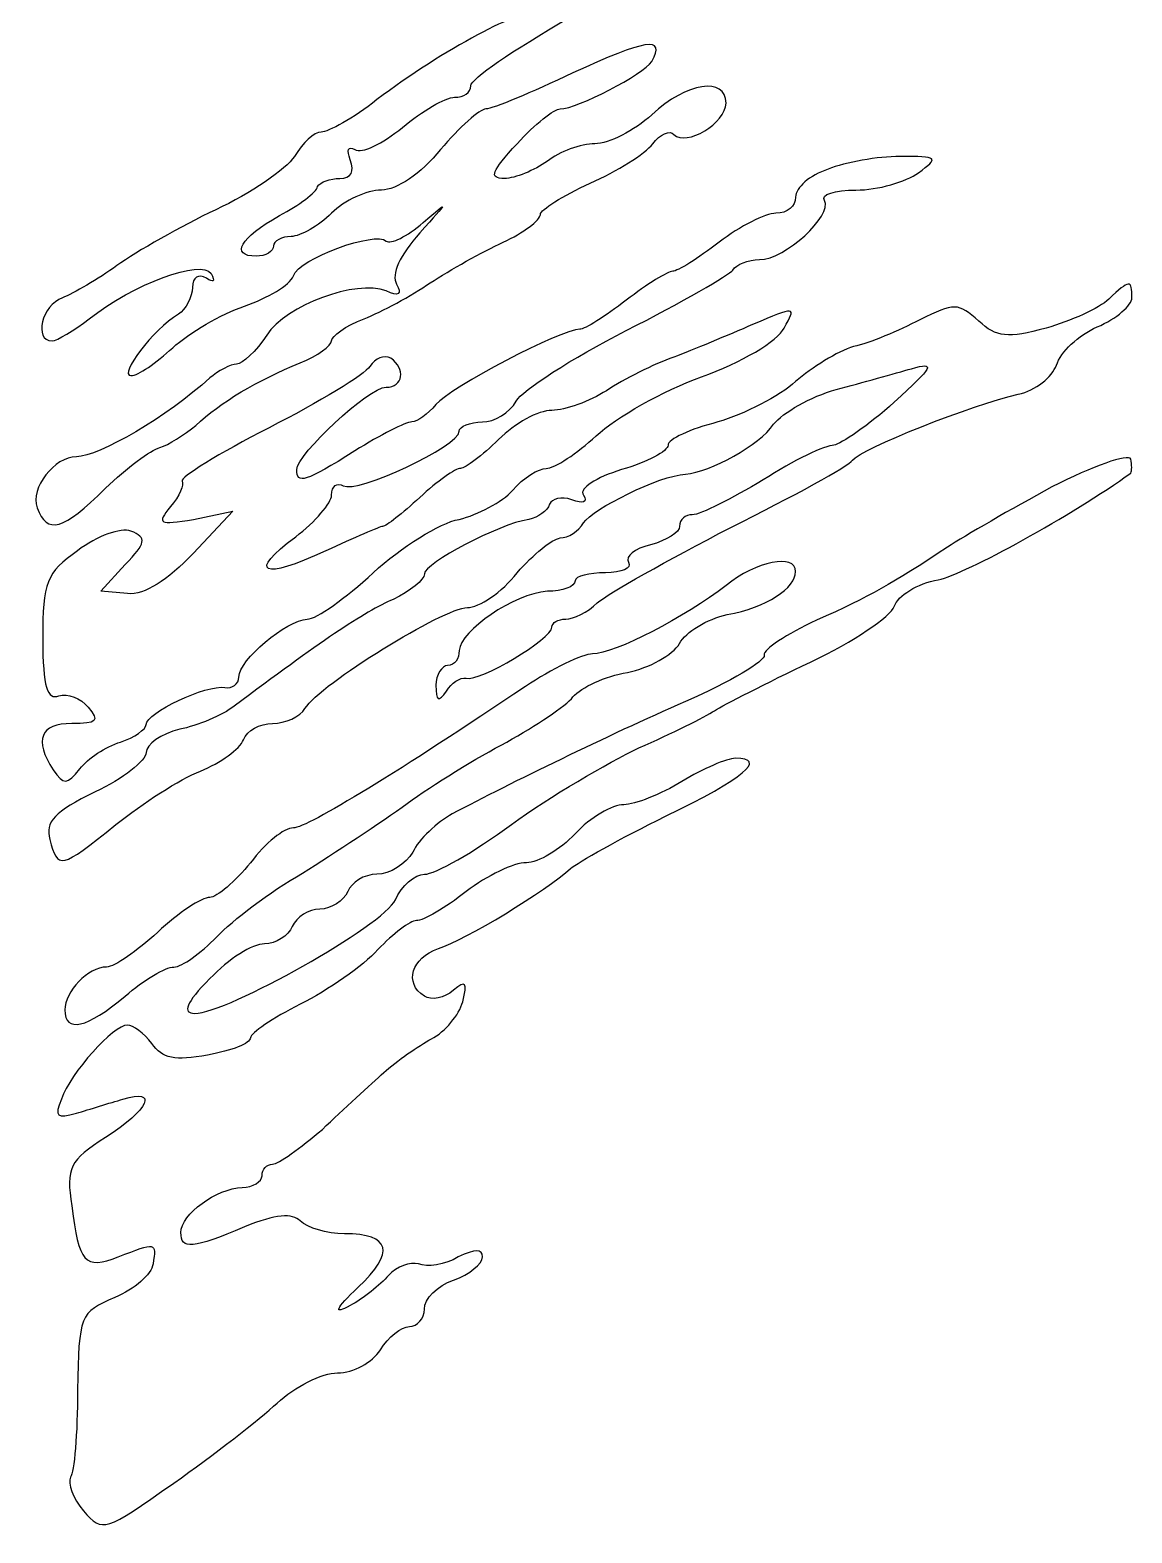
# Model space of a CAD drawing. Extents: x 0 to 69.4, y 0 to 30.3.
# Drawn here: x 67.691 to 69.34, y 7.537 to 9.787 of the extents above; entities that cross this region are included whole.
import ezdxf

# ---------------------------------------------------------------- set-up
doc = ezdxf.new("R2010")
doc.units = 0
doc.header["$MEASUREMENT"] = 0
doc.layers.get('0').update_dxf_attribs({"linetype": 'CONTINUOUS'})

msp = doc.modelspace()

# ---------------------------------------------------------------- linework, layer by layer
at = {"color": 0, "linetype": 'CONTINUOUS'}
for p, q in [((68.885, 9.57878), (68.885, 9.57878)), ((69.305, 9.38433), (69.305, 9.38433)), ((69.22, 9.10314), (69.22, 9.10314)), ((67.9354, 9.05453), (67.9944, 9.06668)), ((67.9944, 9.06668), (67.9354, 9.00418)), ((67.7965, 8.94689), (67.8331, 8.98682)), ((68.7322, 8.95557), (68.7322, 8.95557)), ((67.8365, 8.94342), (67.7965, 8.94689)), ((68.6663, 8.66222), (68.6663, 8.66222))]:
    msp.add_line(p, q, dxfattribs=at)
for points in [[(68.3503, 9.70378), (68.3503, 9.72456), (68.5985, 9.87039), (68.7808, 9.95546)], [(68.4493, 9.81136), (68.4319, 9.82351), (68.3086, 9.75754), (68.2097, 9.68294)], [(68.6211, 9.74018), (68.6436, 9.77838), (68.6107, 9.77317), (68.5031, 9.72282)], [(68.5031, 9.72282), (68.4406, 9.69336), (68.3833, 9.66906), (68.3729, 9.66906)], [(68.484, 9.66906), (68.51, 9.66906), (68.6089, 9.72108), (68.6211, 9.74018)], [(68.326, 9.68642), (68.3399, 9.68642), (68.3503, 9.69336), (68.3503, 9.70378)], [(68.7322, 9.67774), (68.7322, 9.71761), (68.6732, 9.70893), (68.6211, 9.66038)], [(68.2097, 9.68294), (68.175, 9.65517), (68.1368, 9.63433), (68.1264, 9.63433)], [(68.2479, 9.64128), (68.2774, 9.66558), (68.3121, 9.68642), (68.326, 9.68642)], [(68.654, 9.63086), (68.6732, 9.61176), (68.7322, 9.64822), (68.7322, 9.67774)], [(68.3729, 9.66906), (68.3642, 9.66906), (68.3329, 9.64128), (68.3051, 9.60829)], [(68.4197, 9.61697), (68.4458, 9.64649), (68.4753, 9.66906), (68.484, 9.66906)], [(68.6211, 9.66038), (68.595, 9.63607), (68.5568, 9.61697), (68.536, 9.61697)], [(68.1264, 9.63433), (68.116, 9.63433), (68.0986, 9.61871), (68.0864, 9.59788)], [(68.1767, 9.60829), (68.1871, 9.60135), (68.2183, 9.61697), (68.2479, 9.64128)], [(68.6228, 9.61697), (68.6332, 9.63086), (68.6489, 9.63781), (68.654, 9.63086)], [(68.1697, 9.59267), (68.1646, 9.60829), (68.1663, 9.6135), (68.1767, 9.60829)], [(68.3051, 9.60829), (68.2757, 9.57183), (68.2392, 9.54753), (68.2167, 9.54753)], [(68.4007, 9.56489), (68.3764, 9.56489), (68.3815, 9.57531), (68.4197, 9.61697)], [(68.536, 9.61697), (68.5153, 9.61697), (68.4822, 9.60482), (68.4649, 9.59093)], [(68.529, 9.55794), (68.569, 9.57531), (68.6107, 9.60135), (68.6228, 9.61697)], [(68.0864, 9.59788), (68.0743, 9.57878), (68.0206, 9.54232), (67.9685, 9.51801)], [(68.1542, 9.56489), (68.1715, 9.56489), (68.1767, 9.57531), (68.1697, 9.59267)], [(68.4649, 9.59093), (68.4458, 9.57704), (68.4163, 9.56489), (68.4007, 9.56489)], [(68.9926, 9.59788), (68.9596, 9.59788), (68.911, 9.58919), (68.885, 9.57878)], [(69.0203, 9.57357), (69.0515, 9.59614), (69.0499, 9.59788), (68.9926, 9.59788)], [(68.1211, 9.55274), (68.1246, 9.55968), (68.1403, 9.56489), (68.1542, 9.56489)], [(68.885, 9.57878), (68.8572, 9.5701), (68.8364, 9.551), (68.8364, 9.53711)], [(68.9267, 9.54753), (68.9596, 9.54753), (69.0012, 9.55968), (69.0203, 9.57357)], [(68.0639, 9.50933), (68.0933, 9.52496), (68.1194, 9.54406), (68.1211, 9.55274)], [(68.2167, 9.54753), (68.194, 9.54753), (68.1611, 9.5319), (68.1419, 9.51281)], [(68.4544, 9.51107), (68.4544, 9.51801), (68.4875, 9.53885), (68.529, 9.55794)], [(68.8797, 9.5319), (68.8728, 9.54058), (68.8954, 9.54753), (68.9267, 9.54753)], [(67.9685, 9.51801), (67.9164, 9.49371), (67.8504, 9.45551), (67.8208, 9.43468)], [(68.2792, 9.49892), (68.319, 9.53364), (68.3174, 9.5319), (68.2739, 9.48329)], [(68.7825, 9.44336), (68.8207, 9.44336), (68.8919, 9.50933), (68.8797, 9.5319)], [(68.8364, 9.53711), (68.8364, 9.52322), (68.8242, 9.51281), (68.8068, 9.51281)], [(68.0292, 9.44857), (67.9893, 9.44857), (68.0049, 9.47635), (68.0639, 9.50933)], [(68.1419, 9.51281), (68.1229, 9.49371), (68.0951, 9.47808), (68.0813, 9.47808)], [(68.2236, 9.47114), (68.2306, 9.46593), (68.2549, 9.47808), (68.2792, 9.49892)], [(68.3989, 9.4694), (68.4285, 9.48329), (68.4544, 9.50239), (68.4544, 9.51107)], [(68.8068, 9.51281), (68.7913, 9.51281), (68.7531, 9.49371), (68.7218, 9.4694)], [(68.0813, 9.47808), (68.0674, 9.47808), (68.0551, 9.47114), (68.0551, 9.46419)], [(68.0847, 9.41906), (68.0933, 9.4451), (68.2079, 9.48676), (68.2236, 9.47114)], [(68.2739, 9.48329), (68.2444, 9.45031), (68.2306, 9.42079), (68.2392, 9.4069)], [(68.0551, 9.46419), (68.0551, 9.45551), (68.0431, 9.44857), (68.0292, 9.44857)], [(68.2896, 9.40864), (68.319, 9.42774), (68.3676, 9.45551), (68.3989, 9.4694)], [(68.7218, 9.4694), (68.6906, 9.4451), (68.6593, 9.426), (68.6524, 9.426)], [(67.8208, 9.43468), (67.7931, 9.41385), (67.7549, 9.39301), (67.7393, 9.38607)], [(67.7792, 9.35482), (67.8451, 9.4069), (67.9476, 9.4451), (67.9615, 9.42253)], [(68.5829, 9.33746), (68.6663, 9.37913), (68.7374, 9.42079), (68.7426, 9.42774)], [(68.7426, 9.42774), (68.7478, 9.43642), (68.7651, 9.44336), (68.7825, 9.44336)], [(67.9546, 9.41558), (67.9424, 9.42253), (67.9338, 9.41732), (67.9338, 9.40169)], [(67.9615, 9.42253), (67.9685, 9.41038), (67.965, 9.40864), (67.9546, 9.41558)], [(68.0118, 9.37392), (68.0465, 9.38607), (68.0794, 9.40517), (68.0847, 9.41906)], [(68.2236, 9.39649), (68.1785, 9.41385), (68.0743, 9.37565), (68.0449, 9.33051)], [(68.1906, 9.35482), (68.2167, 9.36524), (68.2618, 9.38954), (68.2896, 9.40864)], [(68.2392, 9.4069), (68.2479, 9.39128), (68.2426, 9.38781), (68.2236, 9.39649)], [(68.6524, 9.426), (68.6454, 9.426), (68.6142, 9.4069), (68.5829, 9.3826)], [(69.3397, 9.38607), (69.3397, 9.41385), (69.3362, 9.41385), (69.305, 9.38433)], [(67.7393, 9.38607), (67.7081, 9.37565), (67.6958, 9.32183), (67.7236, 9.32183)], [(67.9338, 9.40169), (67.9338, 9.38781), (67.9233, 9.36871), (67.9129, 9.36176)], [(68.5829, 9.3826), (68.5517, 9.35829), (68.5204, 9.33919), (68.5135, 9.33919)], [(69.305, 9.38433), (69.2911, 9.37044), (69.2478, 9.35135), (69.2112, 9.34093)], [(69.2876, 9.34267), (69.3172, 9.35482), (69.3397, 9.37565), (69.3397, 9.38607)], [(67.9129, 9.36176), (67.8747, 9.33919), (67.8226, 9.26975), (67.8417, 9.26975)], [(67.9042, 9.31142), (67.9285, 9.33399), (67.9771, 9.36176), (68.0118, 9.37392)], [(68.819, 9.34093), (68.8381, 9.37392), (68.8364, 9.37392), (68.7721, 9.34614)], [(69.1106, 9.35135), (69.0793, 9.37913), (69.0742, 9.37913), (69.0221, 9.35308)], [(67.7236, 9.32183), (67.7306, 9.32183), (67.7567, 9.33746), (67.7792, 9.35482)], [(68.1419, 9.32183), (68.1419, 9.32878), (68.1628, 9.3444), (68.1906, 9.35482)], [(68.5135, 9.33919), (68.4857, 9.33919), (68.319, 9.25239), (68.2982, 9.2264)], [(68.4181, 9.23156), (68.4267, 9.24718), (68.5014, 9.29579), (68.5829, 9.33746)], [(68.7721, 9.34614), (68.7357, 9.33051), (68.6818, 9.30794), (68.654, 9.29753)], [(68.6957, 9.26801), (68.7547, 9.28885), (68.8103, 9.32183), (68.819, 9.34093)], [(69.0221, 9.35308), (68.9908, 9.33746), (68.9475, 9.31836), (68.9232, 9.31315)], [(69.2112, 9.34093), (69.154, 9.32531), (69.1367, 9.32704), (69.1106, 9.35135)], [(69.2269, 9.28538), (69.2321, 9.30447), (69.2599, 9.33051), (69.2876, 9.34267)], [(68.0449, 9.33051), (68.0292, 9.30621), (68.0083, 9.28711), (67.9997, 9.28711)], [(68.0951, 9.28885), (68.1211, 9.29926), (68.1419, 9.31489), (68.1419, 9.32183)], [(67.8417, 9.26975), (67.8521, 9.26975), (67.8799, 9.28885), (67.9042, 9.31142)], [(68.2306, 9.29579), (68.2201, 9.301), (68.2079, 9.29579), (68.1993, 9.28364)], [(68.2236, 9.25239), (68.2496, 9.25239), (68.2531, 9.28017), (68.2306, 9.29579)], [(68.654, 9.29753), (68.6246, 9.28711), (68.5794, 9.26454), (68.5533, 9.24718)], [(68.9232, 9.31315), (68.8989, 9.30621), (68.8607, 9.2819), (68.8364, 9.26107)], [(67.9389, 9.19515), (67.9754, 9.22988), (68.031, 9.26281), (68.0951, 9.28885)], [(67.9997, 9.28711), (67.991, 9.28711), (67.9719, 9.27669), (67.9597, 9.26628)], [(68.1993, 9.28364), (68.1924, 9.27149), (68.1229, 9.22988), (68.0483, 9.19168)], [(68.8971, 9.24892), (68.9353, 9.25933), (68.9857, 9.27322), (69.0099, 9.28017)], [(69.0099, 9.28017), (69.0464, 9.29058), (69.0429, 9.28364), (68.9839, 9.22988)], [(69.1696, 9.24197), (69.1957, 9.24718), (69.22, 9.26801), (69.2269, 9.28538)], [(67.9597, 9.26628), (67.8972, 9.20904), (67.7931, 9.14828), (67.7601, 9.14828)], [(68.0899, 9.12918), (68.0899, 9.15175), (68.1975, 9.25239), (68.2236, 9.25239)], [(68.5533, 9.24718), (68.529, 9.23156), (68.491, 9.21772), (68.4718, 9.21772)], [(68.5378, 9.17953), (68.5672, 9.20731), (68.6385, 9.24718), (68.6957, 9.26801)], [(68.8364, 9.26107), (68.8121, 9.2385), (68.76, 9.21251), (68.72, 9.20036)], [(68.8033, 9.19689), (68.8172, 9.21425), (68.8589, 9.2385), (68.8971, 9.24892)], [(68.2982, 9.2264), (68.2861, 9.21251), (68.2704, 9.20036), (68.2618, 9.20036)], [(68.3676, 9.20036), (68.385, 9.20036), (68.4093, 9.21425), (68.4181, 9.23156)], [(68.9839, 9.22988), (68.9457, 9.19515), (68.904, 9.16738), (68.8936, 9.16564)], [(68.9214, 9.14307), (68.9336, 9.16043), (69.1019, 9.2264), (69.1696, 9.24197)], [(68.4718, 9.21772), (68.451, 9.21772), (68.4163, 9.19863), (68.3919, 9.17432)], [(67.8851, 9.16217), (67.8972, 9.16564), (67.9215, 9.18126), (67.9389, 9.19515)], [(68.0483, 9.19168), (67.9736, 9.15349), (67.9146, 9.11703), (67.9181, 9.11182)], [(68.1593, 9.10488), (68.1801, 9.09272), (68.3329, 9.1639), (68.3329, 9.18647)], [(68.2618, 9.20036), (68.2531, 9.20036), (68.2149, 9.18126), (68.1767, 9.15696)], [(68.3329, 9.18647), (68.3329, 9.19342), (68.3486, 9.20036), (68.3676, 9.20036)], [(68.4632, 9.13092), (68.4753, 9.13092), (68.51, 9.15349), (68.5378, 9.17953)], [(68.72, 9.20036), (68.6783, 9.18994), (68.6454, 9.17432), (68.6454, 9.16564)], [(68.6714, 9.12224), (68.7096, 9.12571), (68.7825, 9.16564), (68.8033, 9.19689)], [(67.8035, 9.1014), (67.8347, 9.13092), (67.8713, 9.15869), (67.8851, 9.16217)], [(68.1767, 9.15696), (68.1021, 9.11008), (68.0899, 9.10661), (68.0899, 9.12918)], [(68.3919, 9.17432), (68.3676, 9.15001), (68.3417, 9.13092), (68.3347, 9.13092)], [(68.6454, 9.16564), (68.6454, 9.15696), (68.6142, 9.1396), (68.576, 9.12918)], [(68.8936, 9.16564), (68.8815, 9.16564), (68.8329, 9.14307), (68.7878, 9.11356)], [(67.7601, 9.14828), (67.7271, 9.14828), (67.6907, 9.1014), (67.7011, 9.07189)], [(68.7392, 9.04238), (68.8329, 9.08925), (68.9163, 9.13439), (68.9214, 9.14307)], [(69.3381, 9.14481), (69.3346, 9.15349), (69.2807, 9.13439), (69.22, 9.10314)], [(69.3381, 9.12397), (69.3397, 9.12744), (69.3397, 9.13613), (69.3381, 9.14481)], [(67.9181, 9.11182), (67.9215, 9.10661), (67.9146, 9.08925), (67.9007, 9.07363)], [(68.3347, 9.13092), (68.3278, 9.13092), (68.3, 9.11182), (68.2739, 9.08751)], [(68.4128, 9.09793), (68.4285, 9.11703), (68.4528, 9.13092), (68.4632, 9.13092)], [(68.576, 9.12918), (68.5378, 9.11703), (68.5118, 9.1014), (68.5188, 9.09099)], [(68.5188, 9.04932), (68.5325, 9.07015), (68.6332, 9.1205), (68.6714, 9.12224)], [(68.7878, 9.11356), (68.7408, 9.08578), (68.694, 9.06147), (68.6818, 9.06147)], [(69.0499, 8.96425), (69.0915, 8.97293), (69.2512, 9.06147), (69.3381, 9.12397)], [(67.7011, 9.07189), (67.7167, 9.03196), (67.7393, 9.03717), (67.8035, 9.1014)], [(68.0882, 9.02849), (68.1176, 9.05106), (68.1419, 9.07883), (68.1419, 9.09099)], [(68.1419, 9.09099), (68.1419, 9.10488), (68.1507, 9.11008), (68.1593, 9.10488)], [(68.3329, 9.05453), (68.3607, 9.06147), (68.3972, 9.08057), (68.4128, 9.09793)], [(68.5014, 9.08404), (68.4857, 9.08925), (68.4718, 9.08578), (68.4683, 9.0771)], [(68.5188, 9.09099), (68.5256, 9.08057), (68.5188, 9.0771), (68.5014, 9.08404)], [(69.22, 9.10314), (69.1592, 9.07015), (69.0897, 9.03022), (69.0637, 9.01286)], [(67.9007, 9.07363), (67.8799, 9.04758), (67.8833, 9.04585), (67.9354, 9.05453)], [(68.2739, 9.08751), (68.2479, 9.06321), (68.2236, 9.04411), (68.2183, 9.04411)], [(68.4683, 9.0771), (68.4649, 9.06668), (68.451, 9.058), (68.4371, 9.05453)], [(68.2183, 9.04411), (68.2149, 9.04411), (68.175, 9.02675), (68.1333, 9.00765)], [(68.2044, 8.97467), (68.2461, 9.01286), (68.3035, 9.04932), (68.3329, 9.05453)], [(68.4371, 9.05453), (68.3919, 9.04758), (68.2808, 8.98856), (68.2808, 8.97293)], [(68.484, 9.02675), (68.4961, 9.02675), (68.5118, 9.03717), (68.5188, 9.04932)], [(68.6628, 9.04411), (68.6628, 9.03543), (68.6436, 9.02328), (68.6193, 9.01633)], [(68.6818, 9.06147), (68.6714, 9.06147), (68.6628, 9.05453), (68.6628, 9.04411)], [(67.8417, 9.03717), (67.8261, 9.04238), (67.7914, 9.03022), (67.7618, 9.00765)], [(67.8331, 8.98682), (67.8643, 9.01981), (67.866, 9.02675), (67.8417, 9.03717)], [(68.1333, 9.00765), (68.0379, 8.96251), (68.0153, 8.97467), (68.0882, 9.02849)], [(68.4197, 8.97467), (68.444, 9.00244), (68.4718, 9.02501), (68.484, 9.02675)], [(68.5394, 8.92953), (68.5551, 8.94342), (68.6454, 8.99376), (68.7392, 9.04238)], [(67.7618, 9.00765), (67.715, 8.97467), (67.7097, 8.96078), (67.7097, 8.87571)], [(67.9354, 9.00418), (67.8956, 8.96251), (67.8625, 8.94168), (67.8365, 8.94342)], [(68.6193, 9.01633), (68.595, 9.01113), (68.5811, 8.99897), (68.5864, 8.99029)], [(68.8364, 8.9764), (68.8364, 9.00418), (68.7774, 8.99203), (68.7322, 8.95557)], [(69.0637, 9.01286), (68.9788, 8.95731), (68.9492, 8.93994), (68.8676, 8.90349)], [(68.5864, 8.99029), (68.5915, 8.98161), (68.576, 8.97467), (68.5517, 8.97467)], [(68.1056, 8.90522), (68.1194, 8.90522), (68.1628, 8.93647), (68.2044, 8.97467)], [(68.2808, 8.97293), (68.2808, 8.96425), (68.26, 8.94689), (68.234, 8.93474)], [(68.3451, 8.92258), (68.3625, 8.92258), (68.3972, 8.94515), (68.4197, 8.97467)], [(68.5065, 8.96251), (68.5065, 8.95383), (68.4875, 8.94689), (68.4649, 8.94689)], [(68.5517, 8.97467), (68.5274, 8.97467), (68.5065, 8.96946), (68.5065, 8.96251)], [(68.7322, 8.95557), (68.6714, 8.90869), (68.5656, 8.85314), (68.5325, 8.85314)], [(68.7339, 8.91217), (68.7929, 8.92258), (68.8364, 8.9521), (68.8364, 8.9764)], [(68.9839, 8.92432), (68.9892, 8.93994), (69.0186, 8.95904), (69.0499, 8.96425)], [(68.234, 8.93474), (68.1924, 8.91738), (68.1211, 8.86876), (67.9963, 8.77501)], [(68.4649, 8.94689), (68.4146, 8.94342), (68.3347, 8.88786), (68.3329, 8.85835)], [(68.1021, 8.77154), (68.1246, 8.808), (68.3104, 8.92258), (68.3451, 8.92258)], [(68.4926, 8.90522), (68.5031, 8.90522), (68.5256, 8.91564), (68.5394, 8.92953)], [(68.6628, 8.86876), (68.6714, 8.88613), (68.7044, 8.90522), (68.7339, 8.91217)], [(68.8589, 8.84099), (68.9232, 8.87224), (68.9788, 8.90869), (68.9839, 8.92432)], [(68.0032, 8.81842), (68.0032, 8.84446), (68.0743, 8.90349), (68.1056, 8.90522)], [(68.3433, 8.81668), (68.3642, 8.81147), (68.4718, 8.87571), (68.4718, 8.89307)], [(68.4718, 8.89307), (68.4718, 8.90001), (68.4806, 8.90522), (68.4926, 8.90522)], [(68.8676, 8.90349), (68.8225, 8.88265), (68.7878, 8.86008), (68.7894, 8.8514)], [(67.7097, 8.87571), (67.7097, 8.80279), (67.7167, 8.78369), (67.734, 8.79064)], [(68.5846, 8.82536), (68.6176, 8.83231), (68.6524, 8.8514), (68.6628, 8.86876)], [(68.3329, 8.85835), (68.3329, 8.84619), (68.326, 8.83578), (68.3156, 8.83578)], [(68.5325, 8.85314), (68.5169, 8.85314), (68.4718, 8.83057), (68.4319, 8.80453)], [(68.7894, 8.8514), (68.7913, 8.84272), (68.7392, 8.81147), (68.6714, 8.78196)], [(68.3156, 8.83578), (68.3069, 8.83578), (68.2982, 8.82189), (68.2982, 8.80626)], [(68.5031, 8.7889), (68.5153, 8.80279), (68.5517, 8.82015), (68.5846, 8.82536)], [(68.7149, 8.76807), (68.7288, 8.77675), (68.7929, 8.80974), (68.8589, 8.84099)], [(67.8643, 8.74729), (67.8643, 8.7646), (67.9546, 8.808), (67.9824, 8.80279)], [(67.9824, 8.80279), (67.9928, 8.80106), (68.0032, 8.808), (68.0032, 8.81842)], [(68.4319, 8.80453), (68.2496, 8.68132), (68.1056, 8.59278), (68.0847, 8.59278)], [(68.2982, 8.80626), (68.2982, 8.78196), (68.3017, 8.78022), (68.3139, 8.79758)], [(68.3139, 8.79758), (68.3208, 8.80974), (68.3347, 8.81842), (68.3433, 8.81668)], [(67.734, 8.79064), (67.7463, 8.79411), (67.7671, 8.78717), (67.7775, 8.77328)], [(67.9963, 8.77501), (67.9789, 8.76113), (67.9407, 8.74556), (67.9146, 8.74035)], [(68.6714, 8.78196), (68.5533, 8.72993), (68.4111, 8.66049), (68.3225, 8.61361)], [(68.4042, 8.72125), (68.4475, 8.74556), (68.4926, 8.77501), (68.5031, 8.7889)], [(67.7775, 8.77328), (67.7949, 8.7525), (67.7914, 8.74903), (67.7532, 8.74903)], [(68.0535, 8.74903), (68.0725, 8.74903), (68.0951, 8.75939), (68.1021, 8.77154)], [(68.6019, 8.71257), (68.6506, 8.7334), (68.701, 8.75939), (68.7149, 8.76807)], [(67.7532, 8.74903), (67.7063, 8.74903), (67.6958, 8.72472), (67.7254, 8.67958)], [(67.8261, 8.72125), (67.8469, 8.72819), (67.8643, 8.74035), (67.8643, 8.74729)], [(67.9146, 8.74035), (67.8868, 8.7334), (67.8643, 8.71778), (67.8643, 8.70562)], [(68.0101, 8.72472), (68.0153, 8.73861), (68.0344, 8.74903), (68.0535, 8.74903)], [(67.7653, 8.68132), (67.7775, 8.69694), (67.8035, 8.71431), (67.8261, 8.72125)], [(67.9458, 8.67785), (67.9754, 8.69), (68.0049, 8.71083), (68.0101, 8.72472)], [(68.2549, 8.62924), (68.2931, 8.65701), (68.3607, 8.69868), (68.4042, 8.72125)], [(68.4111, 8.59799), (68.4683, 8.63965), (68.5551, 8.69), (68.6019, 8.71257)], [(67.8643, 8.70562), (67.8643, 8.69347), (67.8296, 8.66569), (67.7879, 8.6466)], [(68.6419, 8.61014), (68.76, 8.66743), (68.7947, 8.69694), (68.7461, 8.69694)], [(68.7461, 8.69694), (68.7339, 8.69694), (68.6975, 8.68132), (68.6663, 8.66222)], [(67.7254, 8.67958), (67.741, 8.65701), (67.7463, 8.65701), (67.7653, 8.68132)], [(67.8192, 8.59799), (67.859, 8.62924), (67.9146, 8.66569), (67.9458, 8.67785)], [(68.6663, 8.66222), (68.635, 8.64312), (68.595, 8.6275), (68.5794, 8.6275)], [(67.7879, 8.6466), (67.7271, 8.61708), (67.7132, 8.60146), (67.7201, 8.57542)], [(68.0986, 8.52507), (68.1454, 8.55458), (68.2167, 8.60146), (68.2549, 8.62924)], [(68.5794, 8.6275), (68.5621, 8.6275), (68.529, 8.6084), (68.5065, 8.5841)], [(67.7201, 8.57542), (67.7324, 8.53028), (67.7358, 8.53028), (67.8192, 8.59799)], [(68.3225, 8.61361), (68.3, 8.60146), (68.2722, 8.57542), (68.2635, 8.55632)], [(68.2808, 8.52333), (68.2965, 8.52333), (68.3556, 8.55632), (68.4111, 8.59799)], [(68.4996, 8.53201), (68.51, 8.54069), (68.5742, 8.57715), (68.6419, 8.61014)], [(68.0847, 8.59278), (68.0708, 8.59278), (68.0431, 8.57021), (68.0206, 8.54069)], [(68.5065, 8.5841), (68.484, 8.55979), (68.451, 8.54069), (68.4336, 8.54069)], [(68.2635, 8.55632), (68.2531, 8.53896), (68.2288, 8.52333), (68.2097, 8.52333)], [(68.0206, 8.54069), (67.9979, 8.51292), (67.9701, 8.48861), (67.9597, 8.48861)], [(68.3017, 8.41222), (68.3417, 8.42437), (68.4632, 8.49903), (68.4996, 8.53201)], [(68.4336, 8.54069), (68.4146, 8.54069), (68.3746, 8.5216), (68.3433, 8.49729)], [(67.9701, 8.42958), (67.9928, 8.45389), (68.05, 8.49729), (68.0986, 8.52507)], [(68.2097, 8.52333), (68.1906, 8.52333), (68.1715, 8.51118), (68.1663, 8.49729)], [(68.2375, 8.48514), (68.2461, 8.50597), (68.2669, 8.52333), (68.2808, 8.52333)], [(67.9597, 8.48861), (67.9476, 8.48861), (67.9129, 8.46604), (67.8817, 8.43653)], [(67.9372, 8.315), (67.9858, 8.315), (68.2201, 8.44694), (68.2375, 8.48514)], [(68.1663, 8.49729), (68.1593, 8.4834), (68.1419, 8.47125), (68.1246, 8.47125)], [(68.3433, 8.49729), (68.3121, 8.47299), (68.2792, 8.45389), (68.2688, 8.45389)], [(68.1246, 8.47125), (68.1072, 8.47125), (68.0899, 8.4591), (68.0829, 8.44521)], [(67.8817, 8.43653), (67.8504, 8.40875), (67.8174, 8.38444), (67.8053, 8.38444)], [(68.0829, 8.44521), (68.0778, 8.43132), (68.0586, 8.41917), (68.0414, 8.41917)], [(68.2688, 8.45389), (68.26, 8.45389), (68.234, 8.43479), (68.2114, 8.41049)], [(67.906, 8.38444), (67.9181, 8.38444), (67.9458, 8.40528), (67.9701, 8.42958)], [(68.0414, 8.41917), (68.024, 8.41917), (67.9875, 8.3966), (67.9597, 8.36708)], [(68.2114, 8.41049), (68.1889, 8.38618), (68.1368, 8.34972), (68.0951, 8.32889)], [(68.2808, 8.34104), (68.2496, 8.36014), (68.2618, 8.39833), (68.3017, 8.41222)], [(67.8053, 8.38444), (67.7775, 8.38444), (67.7428, 8.34799), (67.7428, 8.32021)], [(67.8331, 8.34104), (67.8608, 8.36535), (67.8938, 8.38444), (67.906, 8.38444)], [(67.9597, 8.36708), (67.9233, 8.33062), (67.9181, 8.315), (67.9372, 8.315)], [(68.3243, 8.34972), (68.3104, 8.33757), (68.2913, 8.3341), (68.2808, 8.34104)], [(68.3382, 8.33236), (68.3451, 8.36187), (68.3433, 8.36535), (68.3243, 8.34972)], [(67.7428, 8.32021), (67.7428, 8.28549), (67.7757, 8.29243), (67.8331, 8.34104)], [(68.0951, 8.32889), (68.0535, 8.30806), (68.0206, 8.28549), (68.0206, 8.2786)], [(68.2913, 8.27686), (68.3121, 8.28722), (68.3329, 8.31326), (68.3382, 8.33236)], [(67.8365, 8.29764), (67.8157, 8.29764), (67.7514, 8.22651), (67.7375, 8.18658)], [(67.8729, 8.26992), (67.8608, 8.28549), (67.8451, 8.29764), (67.8365, 8.29764)], [(67.9563, 8.25256), (67.9076, 8.24388), (67.8886, 8.24735), (67.8729, 8.26992)], [(68.0206, 8.2786), (68.0206, 8.26992), (67.9928, 8.2595), (67.9563, 8.25256)], [(68.2201, 8.22651), (68.2392, 8.24388), (68.2722, 8.26644), (68.2913, 8.27686)], [(68.1281, 8.14144), (68.1593, 8.17096), (68.201, 8.20915), (68.2201, 8.22651)], [(67.8296, 8.18658), (67.8833, 8.20394), (67.8694, 8.17096), (67.8035, 8.12929)], [(67.7375, 8.18658), (67.7271, 8.16054), (67.7306, 8.15707), (67.7601, 8.16575)], [(67.7601, 8.16575), (67.7792, 8.17096), (67.8104, 8.18138), (67.8296, 8.18658)], [(67.8035, 8.12929), (67.7497, 8.09457), (67.7444, 8.08415), (67.7532, 8.02686)], [(68.0535, 8.08936), (68.0621, 8.08936), (68.0951, 8.11367), (68.1281, 8.14144)], [(68.0379, 8.072), (68.0379, 8.08242), (68.0449, 8.08936), (68.0535, 8.08936)], [(67.9164, 7.98693), (67.9164, 8.01471), (67.9701, 8.0529), (68.0083, 8.05464)], [(68.0083, 8.05464), (68.024, 8.05464), (68.0379, 8.06332), (68.0379, 8.072)], [(67.7532, 8.02686), (67.7636, 7.94179), (67.7722, 7.93138), (67.8226, 7.95047)], [(68.0951, 8.00429), (68.0829, 8.01644), (68.0586, 8.01471), (68.0118, 7.99561)], [(68.0118, 7.99561), (67.9338, 7.96263), (67.9164, 7.96089), (67.9164, 7.98693)], [(68.1611, 7.98519), (68.135, 7.98519), (68.1056, 7.99388), (68.0951, 8.00429)], [(67.8226, 7.95047), (67.8799, 7.97304), (67.8799, 7.97304), (67.8747, 7.94006)], [(68.1819, 7.90533), (68.2375, 7.95742), (68.2306, 7.98519), (68.1611, 7.98519)], [(68.2722, 7.94006), (68.26, 7.94353), (68.2392, 7.93658), (68.2271, 7.92269)], [(68.3313, 7.95047), (68.3121, 7.93832), (68.2843, 7.93485), (68.2722, 7.94006)], [(68.3243, 7.91575), (68.3486, 7.92443), (68.3676, 7.94006), (68.3676, 7.95047)], [(68.3676, 7.95047), (68.3676, 7.96263), (68.3572, 7.96263), (68.3313, 7.95047)], [(67.8747, 7.94006), (67.8729, 7.92443), (67.8469, 7.90186), (67.8174, 7.88971)], [(68.2271, 7.92269), (68.2149, 7.90881), (68.1889, 7.88797), (68.1697, 7.87756)], [(68.1697, 7.87756), (68.1438, 7.86367), (68.1472, 7.87235), (68.1819, 7.90533)], [(68.2808, 7.87235), (68.2808, 7.88797), (68.3, 7.90707), (68.3243, 7.91575)], [(67.8174, 7.88971), (67.7653, 7.86714), (67.7636, 7.86367), (67.7618, 7.75087)], [(68.2583, 7.84631), (68.2704, 7.84631), (68.2808, 7.85846), (68.2808, 7.87235)], [(68.2149, 7.81158), (68.2271, 7.83068), (68.2461, 7.84631), (68.2583, 7.84631)], [(68.1507, 7.77692), (68.175, 7.77692), (68.2028, 7.79254), (68.2149, 7.81158)], [(68.0604, 7.73178), (68.0864, 7.75608), (68.1281, 7.77692), (68.1507, 7.77692)], [(67.7618, 7.75087), (67.7618, 7.68664), (67.7567, 7.62761), (67.7514, 7.62067)], [(67.906, 7.61199), (67.965, 7.65365), (68.0344, 7.70747), (68.0604, 7.73178)], [(67.7514, 7.62067), (67.7463, 7.61199), (67.7549, 7.58942), (67.7706, 7.57032)], [(67.7706, 7.57032), (67.8, 7.53733), (67.8018, 7.53907), (67.906, 7.61199)]]:
    msp.add_open_spline(points, degree=3, dxfattribs=at)

doc.saveas('drawing.dxf')
